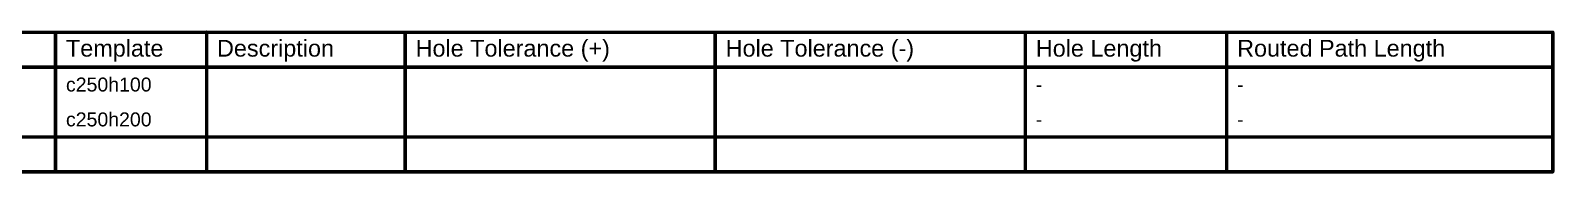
# Model space of a CAD drawing. Header units: inches. Extents: x -9 to 339, y -23 to 21.
# Drawn here: x 172.5 to 338.9, y 5 to 20.6 of the extents above; entities that cross this region are included whole.
import ezdxf

# ---------------------------------------------------------------- set-up
doc = ezdxf.new("R2010")
doc.units = ezdxf.units.IN
doc.layers.add('Drill Drawing', color=1, linetype='Continuous')
doc.styles.add('Arial', font='', dxfattribs={"height": 0.2})
doc.styles.get('Arial').set_extended_font_data('Arial')

msp = doc.modelspace()

# ---------------------------------------------------------------- linework, layer by layer
at = {"layer": 'Drill Drawing'}
for points in [[(17.59, 20.38, 0.381, 0.381, 0), (338.76, 20.38, 0.381, 0.381, 0)], [(175.2, 5.14, 0.381, 0.381, 0), (175.2, 20.38, 0.381, 0.381, 0)], [(191.71, 5.14, 0.381, 0.381, 0), (191.71, 20.38, 0.381, 0.381, 0)], [(213.4, 5.14, 0.381, 0.381, 0), (213.4, 20.38, 0.381, 0.381, 0)], [(247.27, 5.14, 0.381, 0.381, 0), (247.27, 20.38, 0.381, 0.381, 0)], [(281.14, 5.14, 0.381, 0.381, 0), (281.14, 20.38, 0.381, 0.381, 0)], [(303.13, 5.14, 0.381, 0.381, 0), (303.13, 20.38, 0.381, 0.381, 0)], [(338.76, 5.14, 0.381, 0.381, 0), (338.76, 20.38, 0.381, 0.381, 0)], [(17.59, 16.57, 0.381, 0.381, 0), (338.76, 16.57, 0.381, 0.381, 0)], [(17.59, 8.95, 0.381, 0.381, 0), (338.76, 8.95, 0.381, 0.381, 0)], [(17.59, 5.14, 0.381, 0.381, 0), (338.76, 5.14, 0.381, 0.381, 0)]]:
    msp.add_lwpolyline(points, format="xyseb", dxfattribs=at)
for points in [[(175.11, 20.38, 0.191, 0.191, 1), (175.3, 20.38, 0.191, 0.191, 1)], [(191.61, 20.38, 0.191, 0.191, 1), (191.81, 20.38, 0.191, 0.191, 1)], [(213.3, 20.38, 0.191, 0.191, 1), (213.49, 20.38, 0.191, 0.191, 1)], [(247.17, 20.38, 0.191, 0.191, 1), (247.36, 20.38, 0.191, 0.191, 1)], [(281.05, 20.38, 0.191, 0.191, 1), (281.24, 20.38, 0.191, 0.191, 1)], [(303.04, 20.38, 0.191, 0.191, 1), (303.23, 20.38, 0.191, 0.191, 1)], [(338.66, 20.38, 0.191, 0.191, 1), (338.85, 20.38, 0.191, 0.191, 1)], [(338.66, 20.38, 0.191, 0.191, 1), (338.85, 20.38, 0.191, 0.191, 1)], [(338.66, 16.57, 0.191, 0.191, 1), (338.85, 16.57, 0.191, 0.191, 1)], [(338.66, 8.95, 0.191, 0.191, 1), (338.85, 8.95, 0.191, 0.191, 1)], [(175.11, 5.14, 0.191, 0.191, 1), (175.3, 5.14, 0.191, 0.191, 1)], [(191.61, 5.14, 0.191, 0.191, 1), (191.81, 5.14, 0.191, 0.191, 1)], [(213.3, 5.14, 0.191, 0.191, 1), (213.49, 5.14, 0.191, 0.191, 1)], [(247.17, 5.14, 0.191, 0.191, 1), (247.36, 5.14, 0.191, 0.191, 1)], [(281.05, 5.14, 0.191, 0.191, 1), (281.24, 5.14, 0.191, 0.191, 1)], [(303.04, 5.14, 0.191, 0.191, 1), (303.23, 5.14, 0.191, 0.191, 1)], [(338.66, 5.14, 0.191, 0.191, 1), (338.85, 5.14, 0.191, 0.191, 1)], [(338.66, 5.14, 0.191, 0.191, 1), (338.85, 5.14, 0.191, 0.191, 1)]]:
    msp.add_lwpolyline(points, format="xyseb", close=True, dxfattribs=at)

# ---------------------------------------------------------------- texts
at = {"layer": 'Drill Drawing', "style": 'Arial'}
for s, height, p in [('Template', 1.829, (176.35, 17.72)), ('Description', 1.8288, (192.85, 17.72)), ('Hole Tolerance (+)', 1.8288, (214.54, 17.72)), ('Hole Tolerance (-)', 1.8288, (248.41, 17.72)), ('Hole Length', 1.8288, (282.29, 17.72)), ('Routed Path Length', 1.8288, (304.28, 17.72)), ('c250h100', 1.524, (176.35, 13.91)), ('-', 1.52, (282.29, 13.91)), ('-', 1.52, (304.28, 13.91)), ('c250h200', 1.524, (176.35, 10.1)), ('-', 1.52, (282.29, 10.1)), ('-', 1.52, (304.28, 10.1))]:
    msp.add_text(s, height=height, dxfattribs=at).set_placement(p)

doc.saveas('drawing.dxf')
